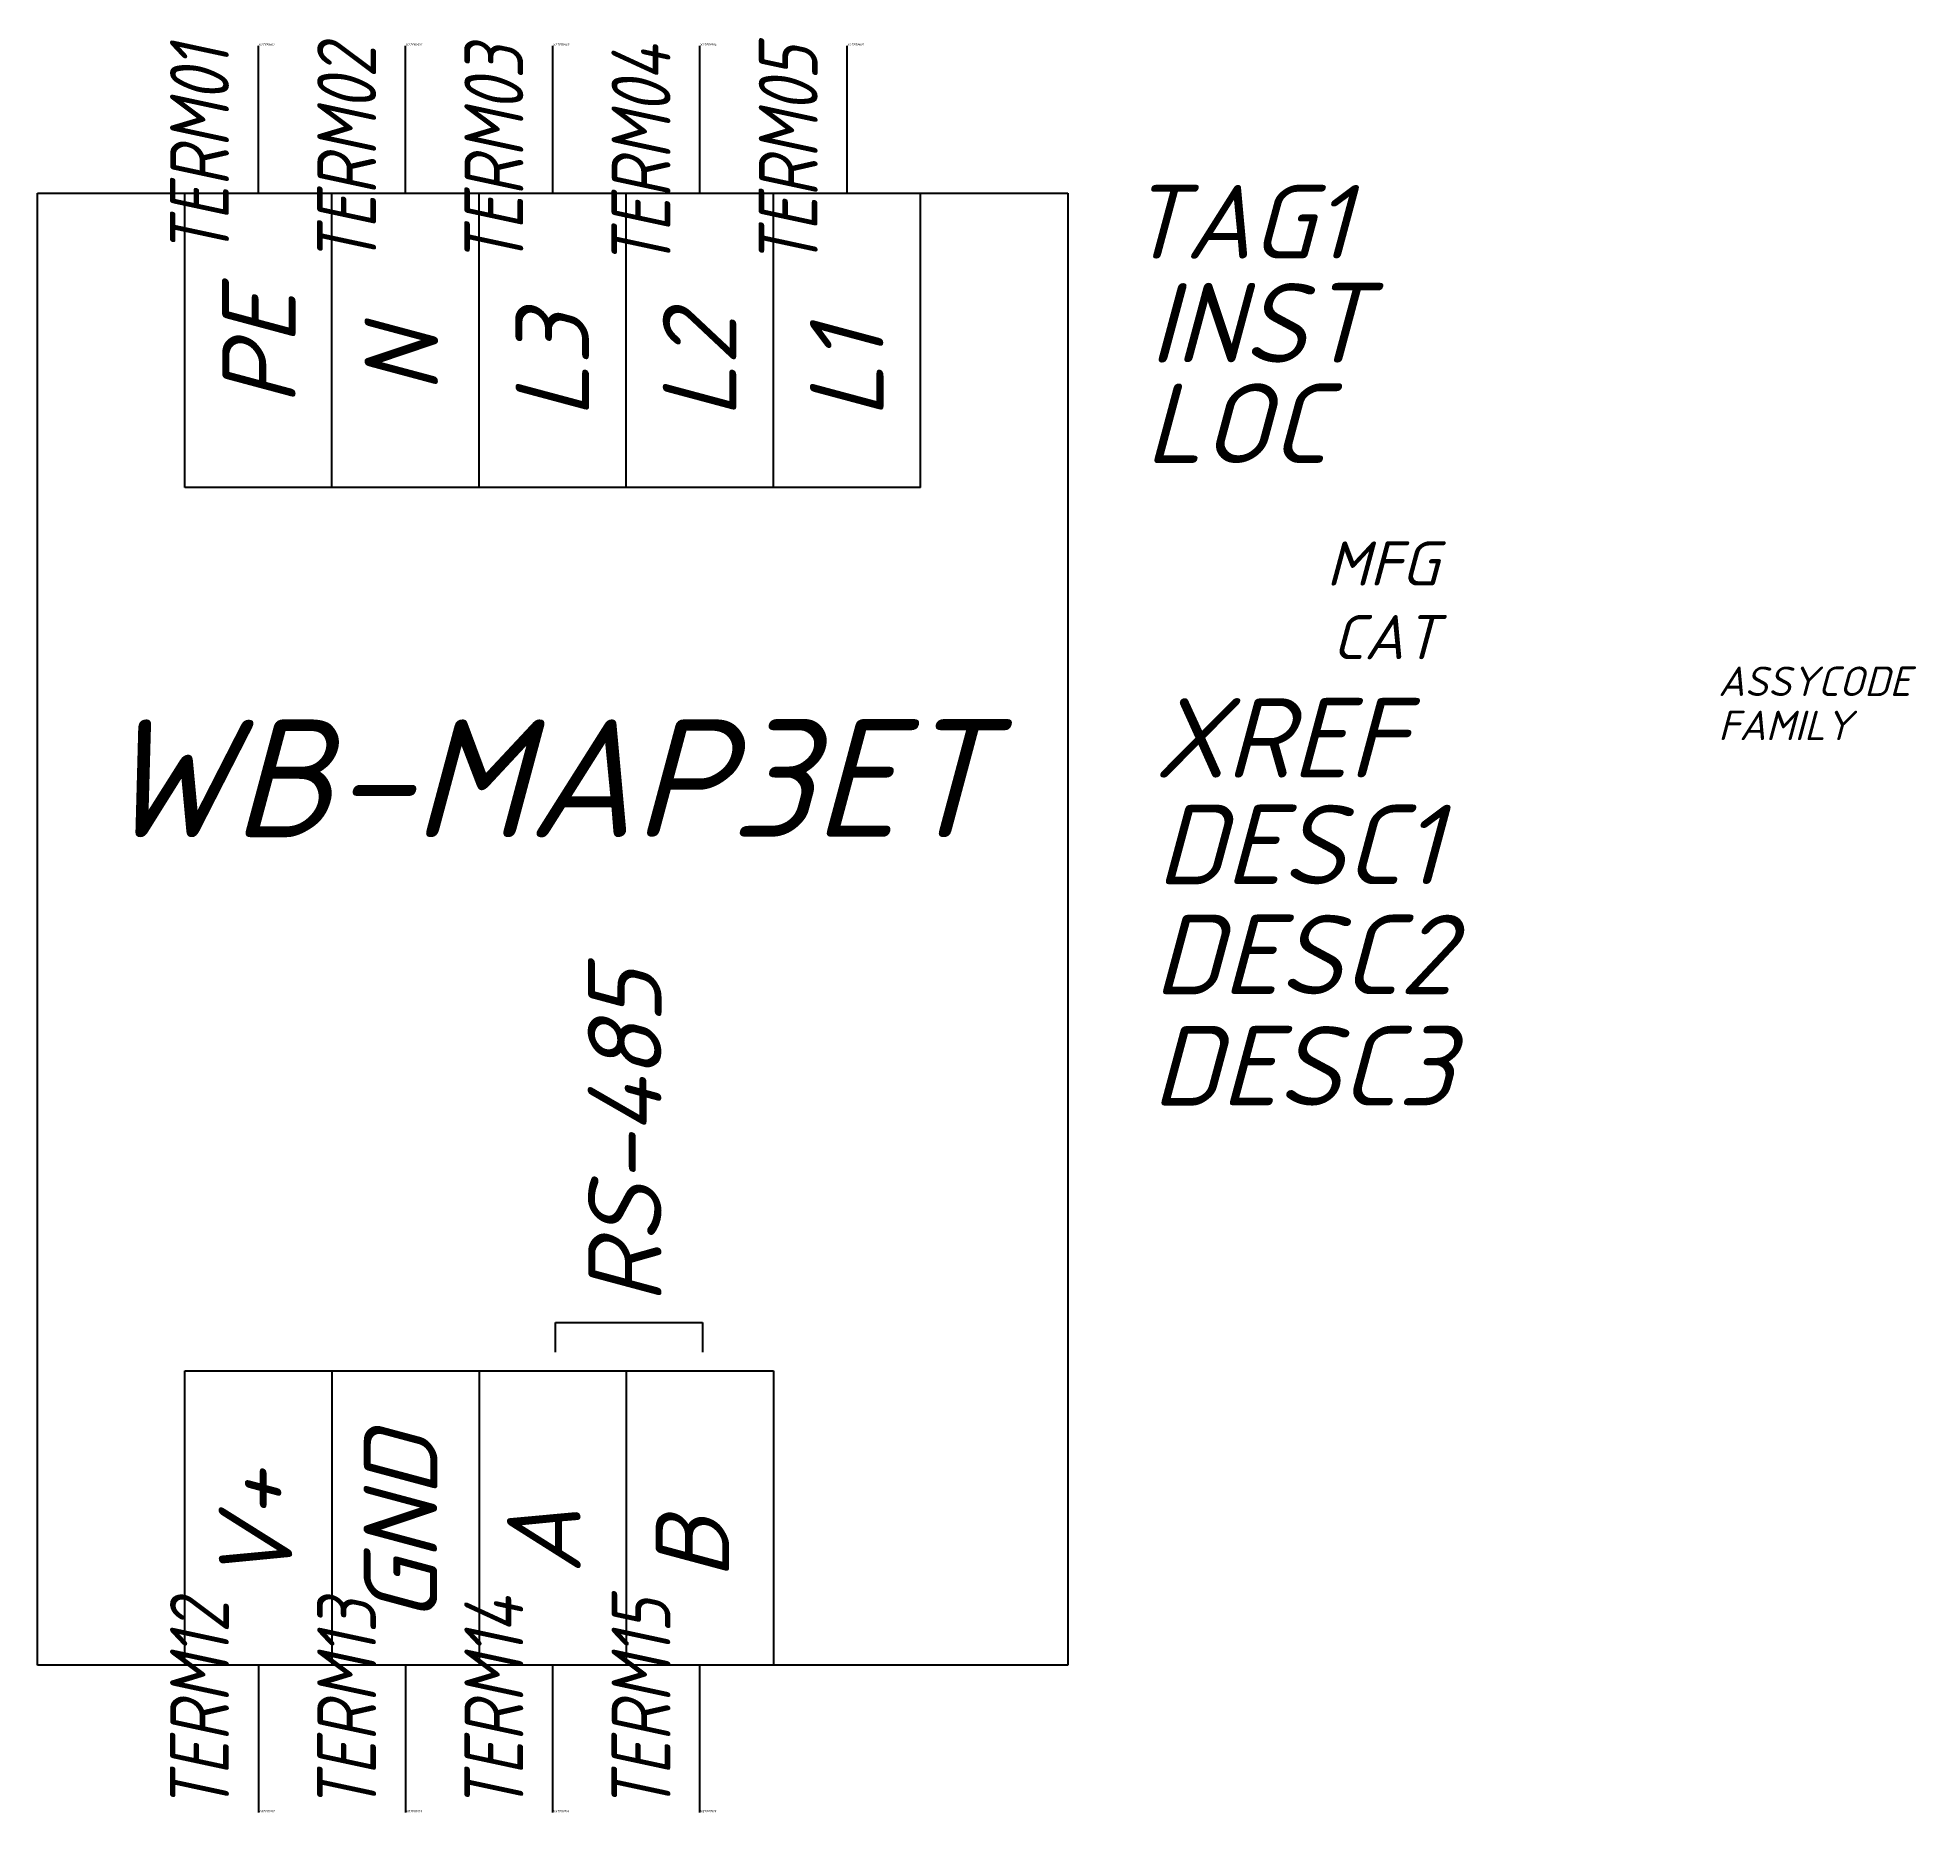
# Model space of a CAD drawing. Header units: millimetres. Extents: x -7.5 to 56.3, y -60 to 0.3.
import ezdxf
from ezdxf.enums import TextEntityAlignment as Align

# ---------------------------------------------------------------- set-up
doc = ezdxf.new("R2010")
doc.units = ezdxf.units.MM
doc.header["$LTSCALE"] = 6
doc.styles.add('WD_IEC', font='isocpeui.ttf')
doc.styles.add('текст', font='isocpeui.ttf')

msp = doc.modelspace()

# ---------------------------------------------------------------- linework, layer by layer
for p, q in [((0, -5), (0, 0)), ((5, -5), (5, 0)), ((10, -5), (10, 0)), ((15, -5), (15, 0)), ((20, -5), (20, 0)), ((-7.5, -5), (27.5, -5)), ((-7.5, -55), (-7.5, -5)), ((-2.5, -15), (-2.5, -5)), ((2.5, -15), (2.5, -5)), ((7.5, -15), (7.5, -5)), ((12.5, -15), (12.5, -5)), ((17.5, -15), (17.5, -5)), ((22.5, -15), (22.5, -5)), ((27.5, -5), (27.5, -55)), ((2.5, -15), (-2.5, -15)), ((7.5, -15), (2.5, -15)), ((12.5, -15), (7.5, -15)), ((17.5, -15), (12.5, -15)), ((22.5, -15), (17.5, -15)), ((10.094, -43.366), (15.094, -43.366)), ((10.094, -44.366), (10.094, -43.366)), ((15.094, -43.366), (15.094, -44.366)), ((-2.5, -55), (-2.5, -45)), ((-2.5, -45), (17.5, -45)), ((2.5, -45), (2.5, -55)), ((7.5, -45), (7.5, -55)), ((12.5, -45), (12.5, -55)), ((17.5, -45), (17.5, -55)), ((27.5, -55), (-7.5, -55)), ((0, -55), (0, -60)), ((5, -55), (5, -60)), ((10, -60), (10, -55)), ((15, -60), (15, -55))]:
    msp.add_line(p, q)

# ---------------------------------------------------------------- texts
at = {"style": 'текст'}
for s, p in [('PE', (1.272, -12.216)), ('L3', (11.238, -12.654)), ('L2', (16.238, -12.654)), ('N', (6.115, -11.785)), ('L1', (21.238, -12.654)), ('RS-485', (13.696, -42.728)), ('GND', (6.083, -53.561)), ('B', (15.993, -52.09)), ('A', (10.946, -51.907))]:
    msp.add_text(s, height=2.5, rotation=90, dxfattribs=at).set_placement(p)
msp.add_text('WB-MAP3ET', height=4, dxfattribs=at).set_placement((-5.372, -26.877))
at = {"style": 'текст', "oblique": 360}
msp.add_text('V+', height=2.5, rotation=90, dxfattribs=at).set_placement((1.15, -52.355))
at = {"style": 'WD_IEC', "width": 0.8}
for tag, p in [('TERM01', (-1, 0)), ('TERM02', (4, 0)), ('TERM03', (9, 0)), ('TERM04', (14, 0)), ('TERM05', (19, 0))]:
    msp.add_attdef(tag, text='', height=2, rotation=90, dxfattribs=at).set_placement(p, align=Align.RIGHT)
at = {"style": 'WD_IEC', "flags": 1}
for tag, p, height in [('X2TERM01', (0, 0), 0.08), ('X2TERM02', (5, 0), 0.08), ('X2TERM03', (10, 0), 0.08), ('X2TERM04', (15, 0), 0.08), ('X2TERM05', (20, 0), 0.08), ('X2LINK', (0, -5), 0.01), ('ASSYCODE', (49.593, -22.082), 1), ('FAMILY', (49.593, -23.582), 1), ('X8TERM12', (0, -60), 0.08), ('X8TERM13', (5, -60), 0.08), ('X8TERM14', (10, -60), 0.08), ('X8TERM15', (15, -60), 0.08)]:
    msp.add_attdef(tag, p, '', height=height, dxfattribs=at)
at = {"style": 'WD_IEC'}
msp.add_attdef('TAG1', (29.514, -7.226), 'A', height=2.5, dxfattribs=at)
for tag, p in [('INST', (37.714, -10.758)), ('LOC', (36.323, -14.171)), ('XREF', (38.96, -24.853)), ('DESC1', (40.196, -28.476)), ('DESC2', (40.593, -32.212)), ('DESC3', (40.593, -35.992))]:
    msp.add_attdef(tag, text='', height=2.7, dxfattribs=at).set_placement(p, align=Align.RIGHT)
at = {"style": 'WD_IEC', "flags": 9}
for tag, text, p in [('MFG', 'Wiren Board', (40.093, -18.332)), ('CAT', 'WB-MAP3ET', (40.093, -20.832))]:
    msp.add_attdef(tag, text=text, height=1.5, dxfattribs=at).set_placement(p, align=Align.RIGHT)
at = {"style": 'WD_IEC', "width": 0.8}
for tag, p in [('TERM12', (-1, -60)), ('TERM13', (4, -60)), ('TERM14', (9, -60)), ('TERM15', (14, -60))]:
    msp.add_attdef(tag, p, '', height=2, rotation=90, dxfattribs=at)

doc.saveas('drawing.dxf')
